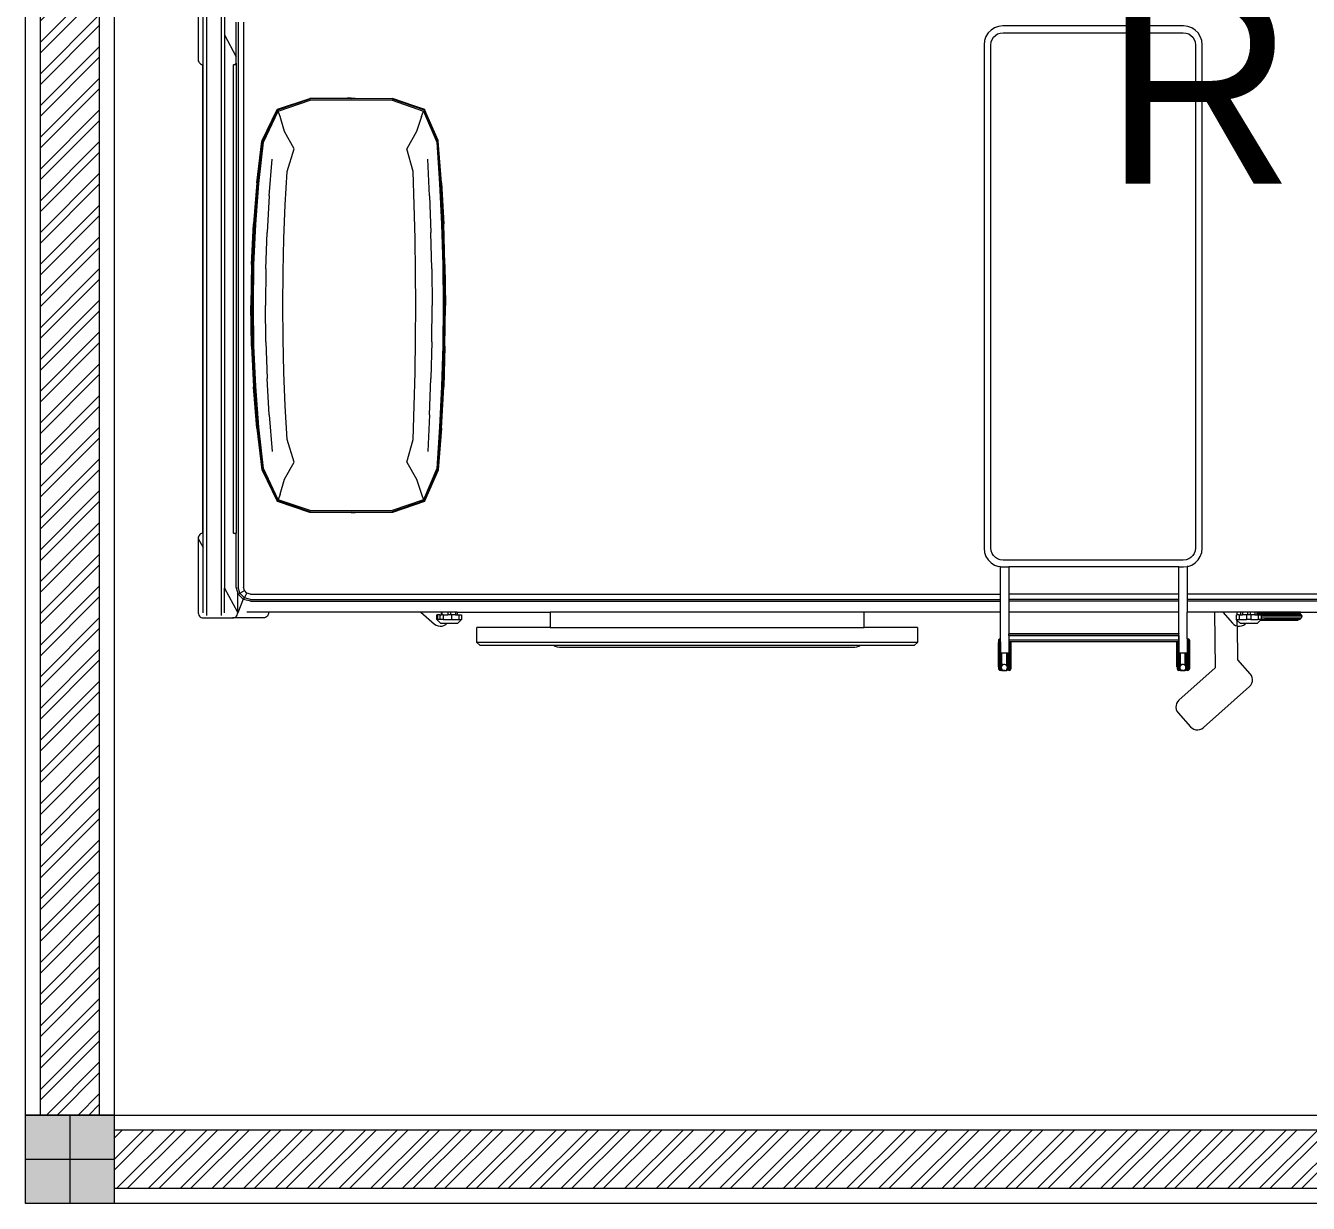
# Model space of a CAD drawing. Header units: millimetres. Extents: x -280308 to 6402717, y -14 to 2073074.
# Drawn here: x 9033 to 11210, y 487348 to 489348 of the extents above; entities that cross this region are included whole.
import ezdxf

# ---------------------------------------------------------------- set-up
doc = ezdxf.new("R2010")
doc.units = ezdxf.units.MM
doc.layers.get('0').update_dxf_attribs({"lineweight": 0})
for name, color, linetype, lineweight in [('A-ALINE-1', 91, 'Continuous', 20), ('A-ALINE-3', 111, 'Continuous', 15), ('A-ALINE-6', 117, 'Continuous', 9), ('A-FURN-EQPM', 177, 'Continuous', 0)]:
    doc.layers.add(name, color=color, linetype=linetype, lineweight=lineweight)
doc.layers.add('A-FILL-1', color=7, linetype='Continuous', lineweight=0, true_color=0x454545)
doc.layers.add('A-TEXT', color=254, linetype='Continuous')
doc.styles.add('Annotative', font='arial.ttf', dxfattribs={"height": 1.25})

# ---------------------------------------------------------------- blocks, each defined once
blk = doc.blocks.new('A$Ccf87384a')
blk.add_wipeout([(-75, 75), (75, 75), (75, -75), (-75, -75)])
blk.add_wipeout([(-75, -75), (-75, 75), (75, 75), (75, -75)])
at = {"layer": 'A-FILL-1', "ltscale": 0.25}
h = blk.add_hatch(color=256, dxfattribs=at)
h.dxf.hatch_style = 1
h.paths.add_polyline_path([(-75, -75), (-75, 75), (75, 75), (75, -75)])
at = {"layer": 'A-ALINE-1'}
blk.add_lwpolyline([(-75, -75), (-75, 75), (75, 75), (75, -75)], close=True, dxfattribs=at)
at = {"layer": 'A-FILL-1', "ltscale": 0.25}
for p, q in [((0, 75), (0, -75)), ((-75, 0), (75, 0))]:
    blk.add_line(p, q, dxfattribs=at)
blk = doc.blocks.new('A$C286adef0')
at = {"layer": 'A-FILL-1', "ltscale": 0.25}
h = blk.add_hatch(dxfattribs=at)
h.set_pattern_fill('ANSI32', color=256, scale=4, angle=180)
h.set_pattern_definition([(225, (159750.98, -38589.12), (26.940768, -26.940768), []), (225, (159733.02, -38589.12), (26.940768, -26.940768), [])])
h.paths.add_polyline_path([(55072.8, -12947), (55072.8, -10097), (55172.8, -10097), (55172.8, -12947)])
h = blk.add_hatch(dxfattribs=at)
h.set_pattern_fill('ANSI32', color=256, scale=4, angle=180)
h.set_pattern_definition([(225, (-254914.15, -229458.79), (26.9407684, -26.9407684), []), (225, (-254932.112, -229458.79), (26.9407684, -26.9407684), [])])
h.paths.add_polyline_path([(55197.8, -12972), (62697.8, -12972), (62697.8, -13072), (55197.8, -13072)])
at = {"layer": 'A-ALINE-3', "linetype": 'Continuous'}
for points in [[(55072.8, -12947), (55072.8, -10097), (55172.8, -10097), (55172.8, -12947)], [(55197.8, -12972), (62697.8, -12972), (62697.8, -13072), (55197.8, -13072)]]:
    blk.add_lwpolyline(points, close=True, dxfattribs=at)
at = {"layer": 'A-ALINE-6'}
for points in [[(55047.8, -12947), (55047.8, -10097), (55197.8, -10097), (55197.8, -12947)], [(55197.8, -12947), (62697.8, -12947), (62697.8, -13097), (55197.8, -13097)]]:
    blk.add_lwpolyline(points, close=True, dxfattribs=at)
at = {"ltscale": 0.25}
blk.add_blockref('A$Ccf87384a', (55122.8, -13022), dxfattribs=at)
blk = doc.blocks.new('A$C872eac23')
at = {"color": 0, "linetype": 'ByBlock', "lineweight": -2}
for p, q in [((-0.534, 0.007), (-0.4063, 0.007)), ((-0.4063, 0.007), (-0.4046, 0.0069)), ((-0.4046, 0.0069), (-0.4029, 0.0063)), ((-0.4029, 0.0063), (-0.4014, 0.0055)), ((-0.4014, 0.0055), (-0.4001, 0.0045)), ((-0.4001, 0.0045), (-0.399, 0.0031)), ((-0.399, 0.0031), (-0.3982, 0.0017)), ((-0.3982, 0.0017), (-0.3977, 0)), ((-0.3977, 0), (0.3977, 0)), ((0.3977, 0), (0.3982, 0.0017)), ((0.3982, 0.0017), (0.399, 0.0032)), ((0.399, 0.0032), (0.4001, 0.0045)), ((0.4001, 0.0045), (0.4014, 0.0055)), ((0.4014, 0.0055), (0.4029, 0.0063)), ((0.4029, 0.0063), (0.4046, 0.0069)), ((0.4046, 0.0069), (0.4064, 0.007)), ((0.4064, 0.007), (0.5327, 0.007)), ((0.4064, 0.007), (0.4222, -0.0014)), ((0.5327, 0.007), (0.5348, 0.0068)), ((0.5348, 0.0068), (0.5366, 0.0061)), ((0.5366, 0.0061), (0.5383, 0.0051)), ((0.5383, 0.0051), (0.5396, 0.0037)), ((0.5396, 0.0037), (0.5407, 0.0021)), ((0.5407, 0.0021), (0.5413, 0.0002)), ((0.5413, 0.0002), (0.5416, -0.0018)), ((-0.5378, -0.0071), (0.5376, -0.0071)), ((0.4222, -0.0014), (-0.518, -0.0014)), ((0.5331, -0.0014), (0.4222, -0.0014)), ((0.5416, -0.0018), (0.5416, -0.0511)), ((-0.5378, -0.0321), (0.5376, -0.0321)), ((-0.5333, -0.0378), (-0.4486, -0.0378)), ((-0.4486, -0.0378), (-0.4109, -0.0575)), ((-0.4486, -0.0378), (0.4909, -0.0378)), ((0.4909, -0.0378), (0.5317, -0.0594)), ((0.5331, -0.0378), (0.4909, -0.0378)), ((-0.4109, -0.0575), (-0.47, -0.0575)), ((-0.47, -0.0608), (0.4892, -0.0608)), ((-0.4003, -0.0575), (-0.4109, -0.0575)), ((-0.4001, -0.0574), (-0.4003, -0.0575)), ((-0.4003, -0.0575), (-0.3977, -0.0575)), ((-0.399, -0.0561), (-0.4001, -0.0574)), ((-0.3982, -0.0546), (-0.399, -0.0561)), ((-0.3977, -0.0529), (-0.3982, -0.0546)), ((-0.3977, -0.0575), (-0.3977, -0.0529)), ((0.3977, -0.0529), (-0.3977, -0.0529)), ((-0.3977, -0.0575), (0.3977, -0.0575)), ((0.3982, -0.0546), (0.3977, -0.0529)), ((0.3977, -0.0529), (0.3977, -0.0575)), ((0.4003, -0.0575), (0.3977, -0.0575)), ((0.399, -0.0561), (0.3982, -0.0546)), ((0.4001, -0.0574), (0.399, -0.0561)), ((0.4003, -0.0575), (0.4001, -0.0574)), ((0.4892, -0.0575), (0.4003, -0.0575)), ((0.4982, -0.06), (0.4892, -0.0575)), ((0.4996, -0.0636), (0.4892, -0.0608)), ((0.4996, -0.0636), (0.4952, -0.0712)), ((0.5327, -0.06), (0.4982, -0.06)), ((0.5013, -0.0608), (0.4982, -0.06)), ((0.5013, -0.0608), (0.4996, -0.0636)), ((0.5073, -0.0712), (0.4996, -0.0636)), ((0.5099, -0.0694), (0.5013, -0.0608)), ((0.5099, -0.0694), (0.5327, -0.06)), ((0.5317, -0.0595), (0.5317, -0.0594)), ((0.5317, -0.0594), (0.5327, -0.06)), ((0.5348, -0.0597), (0.5327, -0.06)), ((0.5366, -0.0591), (0.5348, -0.0597)), ((0.5383, -0.058), (0.5366, -0.0591)), ((0.5396, -0.0566), (0.5383, -0.058)), ((0.5407, -0.055), (0.5396, -0.0566)), ((0.5413, -0.0531), (0.5407, -0.055)), ((0.5416, -0.0511), (0.5413, -0.0531)), ((0.5416, -0.1034), (0.5416, -0.0511)), ((-0.47, -0.0696), (0.4892, -0.0696)), ((-0.1973, -0.0925), (-0.1276, -0.0868)), ((-0.0584, -0.0835), (-0.1276, -0.0868)), ((-0.127, -0.0881), (-0.0581, -0.0849)), ((-0.0584, -0.0835), (0.0109, -0.0824)), ((-0.0581, -0.0849), (0.0109, -0.0838)), ((0.0109, -0.0865), (-0.058, -0.0875)), ((0.0801, -0.0835), (0.0109, -0.0824)), ((0.0109, -0.0838), (0.0798, -0.0849)), ((0.0797, -0.0875), (0.0109, -0.0865)), ((0.0798, -0.0849), (0.1487, -0.0881)), ((0.0801, -0.0835), (0.1493, -0.0868)), ((0.2191, -0.0925), (0.1493, -0.0868)), ((0.4952, -0.0712), (0.4892, -0.0696)), ((0.4996, -0.0757), (0.4952, -0.0712)), ((0.5073, -0.0712), (0.4996, -0.0757)), ((0.5013, -0.0817), (0.4996, -0.0757)), ((0.5013, -0.0817), (0.5013, -1.3546)), ((0.5101, -0.0696), (0.5073, -0.0712)), ((0.5101, -0.0817), (0.5073, -0.0712)), ((0.5101, -0.0696), (0.5099, -0.0694)), ((0.5133, -0.0817), (0.5101, -0.0696)), ((0.5101, -0.0817), (0.5101, -1.3546)), ((0.5133, -0.0817), (0.5133, -1.3546)), ((0.5317, -0.1122), (0.5317, -0.0752)), ((-0.2688, -0.1013), (-0.3218, -0.127)), ((-0.3205, -0.1274), (-0.2669, -0.1017)), ((-0.266, -0.1035), (-0.3191, -0.1286)), ((-0.2688, -0.1013), (-0.2681, -0.1009)), ((-0.1973, -0.0925), (-0.2681, -0.1009)), ((-0.2669, -0.1017), (-0.1965, -0.0936)), ((-0.196, -0.096), (-0.266, -0.1035)), ((-0.1965, -0.0936), (-0.127, -0.0881)), ((-0.1268, -0.0907), (-0.196, -0.096)), ((-0.058, -0.0875), (-0.1268, -0.0907)), ((-0.0511, -0.1078), (-0.1131, -0.1099)), ((-0.0511, -0.1078), (0.0109, -0.1071)), ((0.0729, -0.1078), (0.0109, -0.1071)), ((0.0729, -0.1078), (0.1348, -0.1099)), ((0.1485, -0.0907), (0.0797, -0.0875)), ((0.2178, -0.096), (0.1485, -0.0907)), ((0.1487, -0.0881), (0.2182, -0.0936)), ((0.2878, -0.1035), (0.2178, -0.096)), ((0.2182, -0.0936), (0.2887, -0.1017)), ((0.2191, -0.0925), (0.2898, -0.1009)), ((0.3408, -0.1286), (0.2878, -0.1035)), ((0.2887, -0.1017), (0.3422, -0.1274)), ((0.2906, -0.1013), (0.2898, -0.1009)), ((0.2906, -0.1013), (0.3435, -0.127)), ((0.5396, -0.1089), (0.5407, -0.1072)), ((0.5407, -0.1072), (0.5413, -0.1054)), ((0.5413, -0.1054), (0.5416, -0.1034)), ((-0.3223, -0.1273), (-0.3405, -0.1824)), ((-0.3218, -0.127), (-0.3404, -0.1823)), ((-0.3392, -0.1825), (-0.3205, -0.1274)), ((-0.3191, -0.1286), (-0.3374, -0.1831)), ((-0.3218, -0.127), (-0.3223, -0.1273)), ((-0.3205, -0.1274), (-0.3218, -0.127)), ((-0.3096, -0.1319), (-0.3191, -0.1286)), ((-0.1752, -0.1134), (-0.2375, -0.1183)), ((-0.1752, -0.1134), (-0.1131, -0.1099)), ((0.1969, -0.1134), (0.1348, -0.1099)), ((0.1969, -0.1134), (0.2592, -0.1183)), ((0.3314, -0.1319), (0.3408, -0.1286)), ((0.3591, -0.1831), (0.3408, -0.1286)), ((0.3435, -0.127), (0.3422, -0.1274)), ((0.3422, -0.1274), (0.3609, -0.1825)), ((0.344, -0.1273), (0.3435, -0.127)), ((0.3435, -0.127), (0.3621, -0.1823)), ((0.3623, -0.1824), (0.344, -0.1273)), ((0.5317, -0.1122), (0.5327, -0.1122)), ((0.5317, -0.371), (0.5317, -0.1122)), ((0.5327, -0.1122), (0.5348, -0.112)), ((0.5348, -0.112), (0.5366, -0.1113)), ((0.5366, -0.1113), (0.5383, -0.1103)), ((0.5383, -0.1103), (0.5396, -0.1089)), ((-0.2843, -0.1394), (-0.3096, -0.1319)), ((-0.2551, -0.1558), (-0.2843, -0.1394)), ((-0.2166, -0.1437), (-0.2551, -0.1558)), ((-0.1597, -0.1406), (-0.2166, -0.1437)), ((-0.1028, -0.1384), (-0.1597, -0.1406)), ((-0.046, -0.137), (-0.1028, -0.1384)), ((0.0109, -0.1366), (-0.046, -0.137)), ((0.0677, -0.137), (0.0109, -0.1366)), ((0.1246, -0.1384), (0.0677, -0.137)), ((0.1814, -0.1406), (0.1246, -0.1384)), ((0.2384, -0.1437), (0.1814, -0.1406)), ((0.2768, -0.1558), (0.2384, -0.1437)), ((0.306, -0.1394), (0.2768, -0.1558)), ((0.3314, -0.1319), (0.306, -0.1394)), ((-0.3408, -0.246), (-0.3404, -0.1823)), ((-0.3405, -0.1824), (-0.3408, -0.246)), ((-0.3398, -0.2526), (-0.3392, -0.1825)), ((-0.3374, -0.1831), (-0.3379, -0.2526)), ((0.3596, -0.2526), (0.3591, -0.1831)), ((0.3609, -0.1825), (0.3615, -0.2526)), ((0.3626, -0.246), (0.3621, -0.1823)), ((0.3626, -0.246), (0.3623, -0.1824)), ((-0.3409, -0.2526), (-0.3408, -0.246)), ((-0.3409, -0.2526), (-0.3408, -0.2592)), ((-0.3408, -0.2592), (-0.3405, -0.3228)), ((-0.3408, -0.2592), (-0.3404, -0.3229)), ((-0.3392, -0.3227), (-0.3398, -0.2526)), ((-0.3379, -0.2526), (-0.3374, -0.3221)), ((0.3591, -0.3221), (0.3596, -0.2526)), ((0.3615, -0.2526), (0.3609, -0.3227)), ((0.3626, -0.2592), (0.3621, -0.3229)), ((0.3623, -0.3228), (0.3626, -0.2592)), ((0.3626, -0.2526), (0.3626, -0.246)), ((0.3626, -0.2526), (0.3626, -0.2592)), ((-0.3405, -0.3228), (-0.3223, -0.377)), ((-0.3218, -0.3773), (-0.3404, -0.3229)), ((-0.3205, -0.3769), (-0.3392, -0.3227)), ((-0.3374, -0.3221), (-0.3191, -0.3756)), ((0.3408, -0.3756), (0.3591, -0.3221)), ((0.3609, -0.3227), (0.3422, -0.3769)), ((0.3435, -0.3773), (0.3621, -0.3229)), ((0.344, -0.377), (0.3623, -0.3228)), ((-0.2843, -0.3637), (-0.2551, -0.3469)), ((-0.2166, -0.3578), (-0.2551, -0.3469)), ((0.2768, -0.3469), (0.2384, -0.3578)), ((0.2768, -0.3469), (0.306, -0.3637)), ((-0.3096, -0.3719), (-0.2843, -0.3637)), ((-0.1597, -0.3597), (-0.2166, -0.3578)), ((-0.1028, -0.3612), (-0.1597, -0.3597)), ((-0.046, -0.362), (-0.1028, -0.3612)), ((0.0109, -0.3623), (-0.046, -0.362)), ((0.0677, -0.362), (0.0109, -0.3623)), ((0.1246, -0.3612), (0.0677, -0.362)), ((0.1814, -0.3597), (0.1246, -0.3612)), ((0.2384, -0.3578), (0.1814, -0.3597)), ((0.306, -0.3637), (0.3314, -0.3719)), ((-0.3223, -0.377), (-0.3218, -0.3773)), ((-0.3218, -0.3773), (-0.3205, -0.3769)), ((-0.2688, -0.4001), (-0.3218, -0.3773)), ((-0.2669, -0.3997), (-0.3205, -0.3769)), ((-0.3096, -0.3719), (-0.3191, -0.3756)), ((-0.3191, -0.3756), (-0.266, -0.3979)), ((-0.1752, -0.3857), (-0.2375, -0.3827)), ((-0.1752, -0.3857), (-0.1131, -0.388)), ((-0.0511, -0.3893), (-0.1131, -0.388)), ((-0.0511, -0.3893), (0.0109, -0.3898)), ((0.0729, -0.3893), (0.0109, -0.3898)), ((0.0729, -0.3893), (0.1348, -0.388)), ((0.1969, -0.3857), (0.1348, -0.388)), ((0.1969, -0.3857), (0.2592, -0.3827)), ((0.2878, -0.3979), (0.3408, -0.3756)), ((0.3422, -0.3769), (0.2887, -0.3997)), ((0.2906, -0.4001), (0.3435, -0.3773)), ((0.3314, -0.3719), (0.3408, -0.3756)), ((0.3422, -0.3769), (0.3435, -0.3773)), ((0.3435, -0.3773), (0.344, -0.377)), ((0.5317, -0.371), (0.5519, -0.3941)), ((0.5317, -0.4056), (0.5317, -0.371)), ((-0.2681, -0.4005), (-0.2688, -0.4001)), ((-0.1973, -0.406), (-0.2681, -0.4005)), ((-0.1965, -0.4049), (-0.2669, -0.3997)), ((-0.266, -0.3979), (-0.196, -0.4027)), ((-0.1973, -0.406), (-0.1276, -0.4096)), ((-0.127, -0.4085), (-0.1965, -0.4049)), ((-0.196, -0.4027), (-0.1268, -0.4061)), ((-0.0584, -0.4117), (-0.1276, -0.4096)), ((-0.0581, -0.4105), (-0.127, -0.4085)), ((-0.1268, -0.4061), (-0.058, -0.4081)), ((-0.0584, -0.4117), (0.0109, -0.4124)), ((0.0109, -0.4112), (-0.0581, -0.4105)), ((-0.058, -0.4081), (0.0109, -0.4088)), ((0.0109, -0.4088), (0.0797, -0.4081)), ((0.0798, -0.4105), (0.0109, -0.4112)), ((0.0801, -0.4117), (0.0109, -0.4124)), ((0.0797, -0.4081), (0.1485, -0.4061)), ((0.1487, -0.4085), (0.0798, -0.4105)), ((0.0801, -0.4117), (0.1493, -0.4096)), ((0.1485, -0.4061), (0.2178, -0.4027)), ((0.2182, -0.4049), (0.1487, -0.4085)), ((0.2191, -0.406), (0.1493, -0.4096)), ((0.2178, -0.4027), (0.2878, -0.3979)), ((0.2887, -0.3997), (0.2182, -0.4049)), ((0.2191, -0.406), (0.2898, -0.4005)), ((0.2898, -0.4005), (0.2906, -0.4001)), ((0.5363, -0.4056), (0.5317, -0.4056)), ((0.5317, -0.4064), (0.5317, -0.4056)), ((0.5317, -0.4064), (0.5363, -0.4064)), ((0.5317, -0.4167), (0.5317, -0.4064)), ((0.5363, -0.3993), (0.5363, -0.3981)), ((0.5444, -0.3981), (0.5363, -0.3981)), ((0.5363, -0.403), (0.5363, -0.3993)), ((0.5363, -0.3993), (0.5444, -0.3993)), ((0.5363, -0.403), (0.5363, -0.4056)), ((0.5363, -0.403), (0.5444, -0.403)), ((0.5363, -0.4064), (0.5363, -0.4056)), ((0.5363, -0.4086), (0.5363, -0.4064)), ((0.5363, -0.4086), (0.5444, -0.4086)), ((0.5363, -0.4086), (0.5363, -0.4167)), ((0.5444, -0.3993), (0.5444, -0.3981)), ((0.5511, -0.405), (0.5444, -0.3981)), ((0.5444, -0.403), (0.5444, -0.3993)), ((0.5444, -0.4086), (0.5444, -0.403)), ((0.5444, -0.4086), (0.5444, -0.4227)), ((0.5511, -0.4149), (0.5511, -0.405)), ((0.5528, -0.4131), (0.5511, -0.4149)), ((0.5519, -0.3941), (0.5539, -0.397)), ((0.5545, -0.4101), (0.5528, -0.4131)), ((0.5539, -0.397), (0.5551, -0.4002)), ((0.5554, -0.4069), (0.5545, -0.4101)), ((0.5551, -0.4002), (0.5556, -0.4035)), ((0.5556, -0.4035), (0.5554, -0.4069)), ((0.5317, -0.4167), (0.5363, -0.4167)), ((0.5317, -0.4214), (0.5317, -0.4167)), ((0.5317, -0.4214), (0.5363, -0.4214)), ((0.5317, -0.4294), (0.5317, -0.4214)), ((0.5317, -0.4294), (0.5363, -0.4294)), ((0.5317, -0.4326), (0.5317, -0.4294)), ((0.5317, -0.4326), (0.5363, -0.4326)), ((0.5317, -0.4326), (0.5317, -0.5902)), ((0.5363, -0.4214), (0.5363, -0.4167)), ((0.5363, -0.4227), (0.5363, -0.4214)), ((0.5363, -0.4227), (0.5444, -0.4227)), ((0.5363, -0.4294), (0.5363, -0.4227)), ((0.5363, -0.4294), (0.5363, -0.4326)), ((0.5363, -0.4326), (0.5363, -0.4352)), ((0.5363, -0.4352), (0.5444, -0.4352)), ((0.5363, -0.4352), (0.5363, -0.4401)), ((0.5444, -0.4227), (0.5444, -0.4352)), ((0.5444, -0.4401), (0.5511, -0.4332)), ((0.5444, -0.4352), (0.5444, -0.4401)), ((0.5511, -0.4332), (0.5511, -0.4149)), ((0.5363, -0.4401), (0.5444, -0.4401)), ((0.5834, -0.4657), (0.5579, -0.4657)), ((0.5579, -0.5902), (0.5579, -0.4657)), ((0.5875, -0.471), (0.5834, -0.4657)), ((0.5834, -1.2141), (0.5834, -0.4657)), ((0.5875, -0.471), (0.5875, -0.5962)), ((0.5317, -0.5902), (0.5579, -0.5902)), ((0.5317, -1.1233), (0.5317, -0.5902)), ((0.5579, -0.5902), (0.5579, -1.1233)), ((0.5875, -0.5962), (0.5893, -0.5991)), ((0.5875, -0.5962), (0.5875, -1.1173)), ((0.5893, -0.5991), (0.5905, -0.6024)), ((0.5905, -0.6024), (0.5909, -0.6061)), ((0.5909, -0.6061), (0.5909, -1.1074)), ((0.5909, -1.1074), (0.5905, -1.1111)), ((0.5579, -1.1233), (0.5317, -1.1233)), ((0.5317, -1.3546), (0.5317, -1.1233)), ((0.5579, -1.2141), (0.5579, -1.1233)), ((0.5893, -1.1144), (0.5875, -1.1173)), ((0.5875, -1.1173), (0.5875, -1.2088)), ((0.5905, -1.1111), (0.5893, -1.1144)), ((0.5579, -1.2141), (0.5834, -1.2141)), ((0.5875, -1.2088), (0.5834, -1.2141)), ((-0.4457, -1.3301), (-0.439, -1.3277)), ((-0.439, -1.3277), (-0.4317, -1.3268)), ((-0.4317, -1.3268), (0.4231, -1.3268)), ((0.4231, -1.3268), (0.4304, -1.3277)), ((0.4304, -1.3277), (0.4371, -1.3301)), ((-0.4627, -1.3514), (-0.4603, -1.3447)), ((-0.4603, -1.3447), (-0.4566, -1.3388)), ((-0.4566, -1.3388), (-0.4516, -1.3338)), ((-0.4516, -1.3338), (-0.4457, -1.3301)), ((-0.4499, -1.3498), (-0.4514, -1.354)), ((-0.4475, -1.346), (-0.4499, -1.3498)), ((-0.4444, -1.3429), (-0.4475, -1.346)), ((-0.4406, -1.3405), (-0.4444, -1.3429)), ((-0.4364, -1.3389), (-0.4406, -1.3405)), ((-0.431, -1.3383), (-0.4364, -1.3389)), ((0.4225, -1.3383), (-0.431, -1.3383)), ((0.4278, -1.3389), (0.4225, -1.3383)), ((0.432, -1.3405), (0.4278, -1.3389)), ((0.4358, -1.3429), (0.432, -1.3405)), ((0.4389, -1.346), (0.4358, -1.3429)), ((0.4371, -1.3301), (0.443, -1.3338)), ((0.4413, -1.3498), (0.4389, -1.346)), ((0.4429, -1.354), (0.4413, -1.3498)), ((0.443, -1.3338), (0.448, -1.3388)), ((0.448, -1.3388), (0.4517, -1.3447)), ((0.4517, -1.3447), (0.4541, -1.3514)), ((-0.4636, -1.3587), (-0.4627, -1.3514)), ((-0.4636, -1.6652), (-0.4636, -1.3587)), ((-0.4514, -1.354), (-0.4521, -1.3593)), ((-0.4521, -1.3593), (-0.4521, -1.6646)), ((0.4435, -1.3593), (0.4429, -1.354)), ((0.4435, -1.6646), (0.4435, -1.3593)), ((0.4545, -1.3546), (0.4541, -1.3514)), ((0.4545, -1.3546), (0.455, -1.3587)), ((0.5013, -1.3546), (0.4545, -1.3546)), ((0.455, -1.3587), (0.455, -1.3687)), ((0.455, -1.6575), (0.455, -1.3687)), ((0.455, -1.3687), (0.5013, -1.3687)), ((0.5101, -1.3546), (0.5013, -1.3546)), ((0.5013, -1.6575), (0.5013, -1.3687)), ((0.5013, -1.3687), (0.5101, -1.3687)), ((0.5133, -1.3546), (0.5101, -1.3546)), ((0.5101, -1.6575), (0.5101, -1.3687)), ((0.5101, -1.3687), (0.5133, -1.3687)), ((0.5317, -1.3546), (0.5133, -1.3546)), ((0.5133, -1.6575), (0.5133, -1.3687)), ((0.5133, -1.3687), (0.5317, -1.3687)), ((0.5767, -1.3546), (0.5317, -1.3546)), ((0.5317, -1.6575), (0.5317, -1.3687)), ((0.5317, -1.3687), (0.5679, -1.3687)), ((0.5679, -1.3687), (0.5679, -1.6573)), ((0.5679, -1.3687), (0.5683, -1.3687)), ((0.5683, -1.3687), (0.5683, -1.6573)), ((0.5714, -1.3687), (0.5683, -1.3687)), ((0.5714, -1.3687), (0.5714, -1.6573)), ((0.5714, -1.3687), (0.5786, -1.3687)), ((0.577, -1.353), (0.5766, -1.3544)), ((0.5766, -1.3544), (0.5767, -1.3546)), ((0.5821, -1.3544), (0.5766, -1.3544)), ((0.582, -1.3546), (0.5767, -1.3546)), ((0.578, -1.352), (0.577, -1.353)), ((0.577, -1.353), (0.6302, -1.353)), ((0.5781, -1.352), (0.578, -1.352)), ((0.5793, -1.3517), (0.5781, -1.352)), ((0.5781, -1.352), (0.629, -1.352)), ((0.5786, -1.3687), (0.5786, -1.6573)), ((0.5786, -1.3687), (0.5818, -1.3687)), ((0.5828, -1.3517), (0.5793, -1.3517)), ((0.5818, -1.3687), (0.5818, -1.6573)), ((0.5818, -1.3687), (0.5822, -1.3687)), ((0.582, -1.3546), (0.5821, -1.3544)), ((0.5822, -1.3546), (0.582, -1.3546)), ((0.5821, -1.3544), (0.5822, -1.3544)), ((0.5822, -1.3544), (0.6306, -1.3543)), ((0.5822, -1.3544), (0.5822, -1.3546)), ((0.5822, -1.3546), (0.6005, -1.3546)), ((0.5822, -1.3697), (0.5822, -1.3687)), ((0.5822, -1.3687), (0.6005, -1.3687)), ((0.5822, -1.3697), (0.6306, -1.3696)), ((0.5822, -1.3711), (0.5822, -1.3697)), ((0.5822, -1.3711), (0.6302, -1.371)), ((0.5822, -1.3721), (0.5822, -1.3711)), ((0.583, -1.3513), (0.5828, -1.3517)), ((0.5828, -1.3517), (0.6247, -1.3516)), ((0.6245, -1.3512), (0.583, -1.3513)), ((0.6005, -1.3546), (0.6005, -1.3557)), ((0.6005, -1.3557), (0.6005, -1.356)), ((0.6005, -1.3557), (0.6302, -1.3557)), ((0.6005, -1.356), (0.6005, -1.3572)), ((0.6005, -1.3572), (0.6005, -1.3654)), ((0.6189, -1.3572), (0.6005, -1.3572)), ((0.6005, -1.3654), (0.6005, -1.3667)), ((0.6189, -1.3654), (0.6005, -1.3654)), ((0.6005, -1.3667), (0.6005, -1.3669)), ((0.6005, -1.3667), (0.6253, -1.3667)), ((0.6005, -1.3669), (0.6005, -1.3673)), ((0.6005, -1.3669), (0.6253, -1.3669)), ((0.6005, -1.3673), (0.629, -1.3672)), ((0.6005, -1.3673), (0.6005, -1.3683)), ((0.6005, -1.3683), (0.6302, -1.3682)), ((0.6005, -1.3683), (0.6005, -1.3687)), ((0.6085, -1.3559), (0.6099, -1.3559)), ((0.6129, -1.3559), (0.6149, -1.3559)), ((0.617, -1.3559), (0.6191, -1.3559)), ((0.6189, -1.3572), (0.6227, -1.3571)), ((0.6228, -1.3655), (0.6189, -1.3654)), ((0.6271, -1.3559), (0.6205, -1.3559)), ((0.6205, -1.3613), (0.6206, -1.3603)), ((0.6206, -1.3623), (0.6205, -1.3613)), ((0.6206, -1.3603), (0.6209, -1.3593)), ((0.6209, -1.3633), (0.6206, -1.3623)), ((0.6209, -1.3593), (0.6214, -1.3584)), ((0.6214, -1.3642), (0.6209, -1.3633)), ((0.6214, -1.3584), (0.622, -1.3576)), ((0.6221, -1.3649), (0.6214, -1.3642)), ((0.622, -1.3576), (0.6227, -1.3571)), ((0.6228, -1.3655), (0.6221, -1.3649)), ((0.6227, -1.3571), (0.6228, -1.357)), ((0.6228, -1.357), (0.6237, -1.3565)), ((0.6228, -1.3656), (0.6228, -1.3655)), ((0.6237, -1.3661), (0.6228, -1.3656)), ((0.6237, -1.3565), (0.6247, -1.3562)), ((0.6247, -1.3663), (0.6237, -1.3661)), ((0.6247, -1.3516), (0.6245, -1.3512)), ((0.6247, -1.3516), (0.6277, -1.3516)), ((0.6247, -1.3562), (0.6257, -1.3561)), ((0.6257, -1.3664), (0.6247, -1.3663)), ((0.6253, -1.3667), (0.6253, -1.3669)), ((0.6253, -1.3667), (0.6301, -1.3667)), ((0.6253, -1.3669), (0.6278, -1.3669)), ((0.6257, -1.3561), (0.6267, -1.3562)), ((0.6257, -1.3561), (0.6257, -1.3561)), ((0.6257, -1.3664), (0.6267, -1.3663)), ((0.6267, -1.3562), (0.6277, -1.3565)), ((0.6277, -1.3661), (0.6267, -1.3663)), ((0.6287, -1.3559), (0.6275, -1.3559)), ((0.6277, -1.3516), (0.6278, -1.3516)), ((0.6277, -1.3516), (0.6277, -1.3516)), ((0.6277, -1.3565), (0.6286, -1.357)), ((0.6286, -1.3656), (0.6277, -1.3661)), ((0.6278, -1.3516), (0.629, -1.352)), ((0.6278, -1.3669), (0.629, -1.3672)), ((0.6288, -1.3572), (0.6286, -1.357)), ((0.6286, -1.3656), (0.6289, -1.3654)), ((0.6288, -1.3654), (0.6286, -1.3656)), ((0.6288, -1.3572), (0.6289, -1.3572)), ((0.6288, -1.3572), (0.6293, -1.3576)), ((0.6294, -1.3649), (0.6288, -1.3654)), ((0.6288, -1.3654), (0.6289, -1.3654)), ((0.6289, -1.3572), (0.6293, -1.3576)), ((0.6289, -1.3572), (0.631, -1.3572)), ((0.6289, -1.3654), (0.6304, -1.3654)), ((0.629, -1.352), (0.6292, -1.352)), ((0.629, -1.3672), (0.6292, -1.3672)), ((0.6291, -1.3559), (0.6297, -1.3559)), ((0.6292, -1.352), (0.6302, -1.353)), ((0.6292, -1.3672), (0.6302, -1.3682)), ((0.6302, -1.371), (0.6292, -1.372)), ((0.6293, -1.3576), (0.63, -1.3584)), ((0.63, -1.3641), (0.6294, -1.3649)), ((0.63, -1.3559), (0.6298, -1.3559)), ((0.6302, -1.3557), (0.63, -1.3559)), ((0.6301, -1.3559), (0.63, -1.3559)), ((0.6305, -1.3593), (0.63, -1.3584)), ((0.6305, -1.3633), (0.63, -1.3641)), ((0.631, -1.3572), (0.6301, -1.3559)), ((0.631, -1.3654), (0.6301, -1.3667)), ((0.6302, -1.353), (0.6306, -1.3543)), ((0.6306, -1.3543), (0.6302, -1.3557)), ((0.6302, -1.3682), (0.6306, -1.3696)), ((0.6306, -1.3696), (0.6302, -1.371)), ((0.631, -1.3654), (0.6304, -1.3654)), ((0.6308, -1.3603), (0.6305, -1.3593)), ((0.6308, -1.3623), (0.6305, -1.3633)), ((0.6309, -1.3613), (0.6308, -1.3603)), ((0.6308, -1.3623), (0.6309, -1.3613)), ((0.631, -1.3572), (0.631, -1.3654)), ((0.5822, -1.3721), (0.6291, -1.372)), ((0.5822, -1.3724), (0.5822, -1.3721)), ((0.5822, -1.6547), (0.5822, -1.3724)), ((0.5822, -1.3724), (0.583, -1.3724)), ((0.583, -1.3724), (0.583, -1.3725)), ((0.6246, -1.3724), (0.583, -1.3724)), ((0.583, -1.3725), (0.6245, -1.3725)), ((0.6246, -1.3724), (0.6245, -1.3725)), ((0.6246, -1.3724), (0.6277, -1.3724)), ((0.6278, -1.3723), (0.6277, -1.3724)), ((0.6279, -1.3724), (0.6278, -1.3723)), ((0.6291, -1.372), (0.6279, -1.3724)), ((0.6291, -1.372), (0.6292, -1.372)), ((0.5822, -1.655), (0.5822, -1.6547)), ((0.5822, -1.6547), (0.5828, -1.6547)), ((0.583, -1.6543), (0.5828, -1.6547)), ((0.5828, -1.6547), (0.6247, -1.6546)), ((0.6245, -1.6542), (0.583, -1.6543)), ((0.6247, -1.6546), (0.6245, -1.6542)), ((0.6247, -1.6546), (0.6277, -1.6546)), ((0.6277, -1.6546), (0.6278, -1.6546)), ((0.6277, -1.6546), (0.6277, -1.6546)), ((0.6278, -1.6546), (0.629, -1.655)), ((0.6837, -1.6552), (0.6867, -1.6536)), ((0.6867, -1.6536), (0.69, -1.6527)), ((0.69, -1.6527), (0.6933, -1.6525)), ((0.6933, -1.6525), (0.6967, -1.653)), ((0.6967, -1.653), (0.6999, -1.6543)), ((0.6999, -1.6543), (0.7028, -1.6563)), ((-0.4627, -1.6725), (-0.4636, -1.6652)), ((-0.4603, -1.6793), (-0.4627, -1.6725)), ((-0.4521, -1.6646), (-0.4514, -1.6699)), ((-0.4514, -1.6699), (-0.4499, -1.6742)), ((-0.4499, -1.6742), (-0.4475, -1.6779)), ((0.4389, -1.6779), (0.4413, -1.6742)), ((0.4413, -1.6742), (0.4429, -1.6699)), ((0.4429, -1.6699), (0.4435, -1.6646)), ((0.4541, -1.6725), (0.4517, -1.6793)), ((0.4541, -1.6725), (0.4542, -1.6716)), ((0.455, -1.6652), (0.4542, -1.6716)), ((0.4542, -1.6716), (0.5013, -1.6716)), ((0.455, -1.6575), (0.455, -1.6652)), ((0.5013, -1.6575), (0.455, -1.6575)), ((0.5101, -1.6575), (0.5013, -1.6575)), ((0.5013, -2.1111), (0.5013, -1.6716)), ((0.5013, -1.6716), (0.5101, -1.6716)), ((0.5133, -1.6575), (0.5101, -1.6575)), ((0.5101, -2.1111), (0.5101, -1.6716)), ((0.5101, -1.6716), (0.5133, -1.6716)), ((0.5317, -1.6575), (0.5133, -1.6575)), ((0.5133, -2.1111), (0.5133, -1.6716)), ((0.5133, -1.6716), (0.5317, -1.6716)), ((0.5766, -1.6575), (0.5317, -1.6575)), ((0.5317, -1.7181), (0.5317, -1.6716)), ((0.5769, -1.6716), (0.5317, -1.6716)), ((0.5679, -1.6573), (0.5683, -1.6573)), ((0.5714, -1.6573), (0.5683, -1.6573)), ((0.5714, -1.6573), (0.5766, -1.6573)), ((0.5766, -1.6573), (0.5766, -1.6574)), ((0.5766, -1.6573), (0.5786, -1.6573)), ((0.5766, -1.6574), (0.5766, -1.6575)), ((0.5766, -1.6574), (0.5821, -1.6574)), ((0.5821, -1.6575), (0.5766, -1.6575)), ((0.5769, -1.6716), (0.5766, -1.6727)), ((0.5766, -1.6727), (0.6306, -1.6726)), ((0.5766, -1.6727), (0.577, -1.6741)), ((0.5769, -1.6716), (0.6005, -1.6716)), ((0.577, -1.6741), (0.6302, -1.674)), ((0.577, -1.6741), (0.578, -1.6751)), ((0.5782, -1.6751), (0.578, -1.6751)), ((0.5782, -1.6751), (0.6291, -1.675)), ((0.5782, -1.6751), (0.5794, -1.6754)), ((0.5818, -1.6573), (0.5786, -1.6573)), ((0.5794, -1.6754), (0.583, -1.6754)), ((0.5818, -1.6573), (0.5822, -1.6573)), ((0.5821, -1.6575), (0.5821, -1.6574)), ((0.5821, -1.6574), (0.5822, -1.6574)), ((0.5822, -1.6575), (0.5821, -1.6575)), ((0.5822, -1.656), (0.5822, -1.655)), ((0.5822, -1.655), (0.629, -1.655)), ((0.5822, -1.6573), (0.5822, -1.656)), ((0.5822, -1.656), (0.6302, -1.656)), ((0.5822, -1.6574), (0.6306, -1.6573)), ((0.5822, -1.6574), (0.5822, -1.6575)), ((0.5822, -1.6575), (0.6005, -1.6575)), ((0.583, -1.6754), (0.583, -1.6756)), ((0.583, -1.6754), (0.6246, -1.6754)), ((0.583, -1.6756), (0.6245, -1.6755)), ((0.6005, -1.6575), (0.6005, -1.6587)), ((0.6005, -1.6587), (0.6005, -1.659)), ((0.6005, -1.6587), (0.6302, -1.6587)), ((0.6005, -1.659), (0.6005, -1.6602)), ((0.6005, -1.6602), (0.6005, -1.6685)), ((0.6189, -1.6602), (0.6005, -1.6602)), ((0.6189, -1.6684), (0.6005, -1.6685)), ((0.6005, -1.6685), (0.6005, -1.6697)), ((0.6005, -1.6697), (0.6005, -1.6699)), ((0.6005, -1.6697), (0.6253, -1.6697)), ((0.6005, -1.6699), (0.6005, -1.6703)), ((0.6005, -1.6699), (0.6253, -1.6699)), ((0.6005, -1.6703), (0.6005, -1.6713)), ((0.6005, -1.6703), (0.629, -1.6703)), ((0.6005, -1.6713), (0.6005, -1.6716)), ((0.6005, -1.6713), (0.6302, -1.6713)), ((0.6085, -1.659), (0.6099, -1.659)), ((0.6129, -1.659), (0.6149, -1.659)), ((0.617, -1.6589), (0.6191, -1.6589)), ((0.6189, -1.6602), (0.6227, -1.6601)), ((0.6228, -1.6685), (0.6189, -1.6684)), ((0.6271, -1.6589), (0.6205, -1.6589)), ((0.6205, -1.6643), (0.6206, -1.6633)), ((0.6206, -1.6653), (0.6205, -1.6643)), ((0.6206, -1.6633), (0.6209, -1.6623)), ((0.6209, -1.6663), (0.6206, -1.6653)), ((0.6209, -1.6623), (0.6214, -1.6614)), ((0.6214, -1.6672), (0.6209, -1.6663)), ((0.6214, -1.6614), (0.622, -1.6606)), ((0.6221, -1.668), (0.6214, -1.6672)), ((0.622, -1.6606), (0.6227, -1.6601)), ((0.6228, -1.6685), (0.6221, -1.668)), ((0.6227, -1.6601), (0.6228, -1.66)), ((0.6228, -1.66), (0.6237, -1.6595)), ((0.6228, -1.6686), (0.6228, -1.6685)), ((0.6237, -1.6691), (0.6228, -1.6686)), ((0.6237, -1.6595), (0.6247, -1.6592)), ((0.6247, -1.6694), (0.6237, -1.6691)), ((0.6246, -1.6754), (0.6245, -1.6755)), ((0.6246, -1.6754), (0.6279, -1.6754)), ((0.6247, -1.6592), (0.6257, -1.6591)), ((0.6257, -1.6695), (0.6247, -1.6694)), ((0.6253, -1.6697), (0.6253, -1.6699)), ((0.6253, -1.6697), (0.6301, -1.6697)), ((0.6253, -1.6699), (0.6277, -1.6699)), ((0.6257, -1.6591), (0.6267, -1.6592)), ((0.6257, -1.6591), (0.6257, -1.6591)), ((0.6257, -1.6695), (0.6267, -1.6694)), ((0.6263, -1.719), (0.6811, -1.6576)), ((0.6267, -1.6592), (0.6277, -1.6595)), ((0.6277, -1.6691), (0.6267, -1.6694)), ((0.6287, -1.6589), (0.6275, -1.6589)), ((0.6277, -1.6595), (0.6286, -1.66)), ((0.6286, -1.6686), (0.6277, -1.6691)), ((0.6278, -1.6699), (0.6277, -1.6699)), ((0.6278, -1.6699), (0.6278, -1.6699)), ((0.6278, -1.6699), (0.629, -1.6703)), ((0.6291, -1.675), (0.6279, -1.6754)), ((0.6288, -1.6602), (0.6286, -1.66)), ((0.6286, -1.6686), (0.6289, -1.6684)), ((0.6288, -1.6684), (0.6286, -1.6686)), ((0.6288, -1.6602), (0.6289, -1.6602)), ((0.6288, -1.6602), (0.6293, -1.6606)), ((0.6294, -1.6679), (0.6288, -1.6684)), ((0.6288, -1.6684), (0.6289, -1.6684)), ((0.6289, -1.6602), (0.6293, -1.6606)), ((0.6289, -1.6602), (0.631, -1.6602)), ((0.6289, -1.6684), (0.6304, -1.6684)), ((0.6292, -1.655), (0.629, -1.655)), ((0.629, -1.6703), (0.6292, -1.6703)), ((0.6291, -1.6589), (0.6297, -1.6589)), ((0.6292, -1.675), (0.6291, -1.675)), ((0.6292, -1.655), (0.6302, -1.656)), ((0.6292, -1.6703), (0.6302, -1.6713)), ((0.6302, -1.674), (0.6292, -1.675)), ((0.6293, -1.6606), (0.63, -1.6614)), ((0.63, -1.6672), (0.6294, -1.6679)), ((0.63, -1.6589), (0.6298, -1.6589)), ((0.6302, -1.6587), (0.63, -1.6589)), ((0.6301, -1.6589), (0.63, -1.6589)), ((0.6305, -1.6623), (0.63, -1.6614)), ((0.6305, -1.6663), (0.63, -1.6672)), ((0.631, -1.6602), (0.6301, -1.6589)), ((0.631, -1.6684), (0.6301, -1.6697)), ((0.6302, -1.656), (0.6306, -1.6573)), ((0.6306, -1.6573), (0.6302, -1.6587)), ((0.6302, -1.6713), (0.6306, -1.6726)), ((0.6306, -1.6726), (0.6302, -1.674)), ((0.631, -1.6684), (0.6304, -1.6684)), ((0.6308, -1.6633), (0.6305, -1.6623)), ((0.6308, -1.6653), (0.6305, -1.6663)), ((0.6309, -1.6643), (0.6308, -1.6633)), ((0.6308, -1.6653), (0.6309, -1.6643)), ((0.631, -1.6602), (0.631, -1.6684)), ((0.6811, -1.6576), (0.6837, -1.6552)), ((0.7028, -1.6563), (0.7265, -1.6775)), ((-0.4566, -1.6852), (-0.4603, -1.6793)), ((-0.4516, -1.6901), (-0.4566, -1.6852)), ((-0.4457, -1.6939), (-0.4516, -1.6901)), ((-0.4475, -1.6779), (-0.4444, -1.6811)), ((-0.439, -1.6963), (-0.4457, -1.6939)), ((-0.4444, -1.6811), (-0.4406, -1.6835)), ((-0.4406, -1.6835), (-0.4364, -1.685)), ((-0.4317, -1.6971), (-0.439, -1.6963)), ((-0.4364, -1.685), (-0.431, -1.6856)), ((0.4231, -1.6971), (-0.4317, -1.6971)), ((-0.431, -1.6856), (0.4225, -1.6856)), ((0.4225, -1.6856), (0.4278, -1.685)), ((0.4304, -1.6963), (0.4231, -1.6971)), ((0.4278, -1.685), (0.432, -1.6835)), ((0.4371, -1.6939), (0.4304, -1.6963)), ((0.432, -1.6835), (0.4358, -1.6811)), ((0.4358, -1.6811), (0.4389, -1.6779)), ((0.443, -1.6901), (0.4371, -1.6939)), ((0.448, -1.6852), (0.443, -1.6901)), ((0.4517, -1.6793), (0.448, -1.6852)), ((0.7265, -1.6775), (0.7288, -1.6801)), ((0.7298, -1.6963), (0.7277, -1.6992)), ((0.7288, -1.6801), (0.7305, -1.6831)), ((0.7311, -1.6931), (0.7298, -1.6963)), ((0.7305, -1.6831), (0.7314, -1.6864)), ((0.7316, -1.6898), (0.7311, -1.6931)), ((0.7314, -1.6864), (0.7316, -1.6898)), ((0.5317, -1.7181), (0.6263, -1.719)), ((0.5317, -1.7319), (0.5317, -1.7181)), ((0.7277, -1.6992), (0.658, -1.7773)), ((0.5317, -1.7319), (0.5504, -1.7483)), ((0.5317, -1.7563), (0.5317, -1.7319)), ((0.5363, -1.7563), (0.5317, -1.7563)), ((0.5317, -1.7626), (0.5317, -1.7563)), ((0.5363, -1.7626), (0.5317, -1.7626)), ((0.5317, -1.7658), (0.5317, -1.7626)), ((0.5444, -1.7551), (0.5363, -1.7551)), ((0.5363, -1.7563), (0.5363, -1.7551)), ((0.5363, -1.76), (0.5363, -1.7563)), ((0.5363, -1.76), (0.5363, -1.7626)), ((0.5363, -1.76), (0.5444, -1.76)), ((0.5363, -1.7626), (0.5363, -1.7658)), ((0.5456, -1.7564), (0.5444, -1.7551)), ((0.5444, -1.7551), (0.5444, -1.76)), ((0.5444, -1.76), (0.5444, -1.7725)), ((0.5511, -1.762), (0.5456, -1.7564)), ((0.5552, -1.7565), (0.5456, -1.7564)), ((0.5504, -1.7483), (0.5528, -1.7509)), ((0.5511, -1.7708), (0.5511, -1.762)), ((0.5528, -1.7509), (0.5545, -1.7539)), ((0.5545, -1.7539), (0.5552, -1.7565)), ((0.5556, -1.7605), (0.5551, -1.7638)), ((0.5552, -1.7565), (0.6122, -1.757)), ((0.5552, -1.7565), (0.5554, -1.7571)), ((0.5554, -1.7571), (0.5556, -1.7605)), ((0.6122, -1.757), (0.6126, -1.7574)), ((0.6364, -1.7786), (0.6126, -1.7574)), ((0.5317, -1.7658), (0.5363, -1.7658)), ((0.5317, -1.7738), (0.5317, -1.7658)), ((0.5317, -1.7738), (0.5363, -1.7738)), ((0.5317, -1.7785), (0.5317, -1.7738)), ((0.5317, -1.7785), (0.5363, -1.7785)), ((0.5317, -1.7865), (0.5317, -1.7785)), ((0.5363, -1.7725), (0.5363, -1.7658)), ((0.5363, -1.7725), (0.5444, -1.7725)), ((0.5363, -1.7738), (0.5363, -1.7725)), ((0.5363, -1.7785), (0.5363, -1.7738)), ((0.5363, -1.7798), (0.5363, -1.7785)), ((0.5363, -1.7798), (0.5444, -1.7798)), ((0.5363, -1.7865), (0.5363, -1.7798)), ((0.5444, -1.7798), (0.5444, -1.7725)), ((0.5444, -1.7798), (0.5444, -1.7922)), ((0.5519, -1.7699), (0.5511, -1.7708)), ((0.5511, -1.7903), (0.5511, -1.7708)), ((0.5539, -1.767), (0.5519, -1.7699)), ((0.5551, -1.7638), (0.5539, -1.767)), ((0.6393, -1.7806), (0.6364, -1.7786)), ((0.6424, -1.7819), (0.6393, -1.7806)), ((0.6458, -1.7825), (0.6424, -1.7819)), ((0.6491, -1.7823), (0.6458, -1.7825)), ((0.6524, -1.7813), (0.6491, -1.7823)), ((0.6554, -1.7797), (0.6524, -1.7813)), ((0.658, -1.7773), (0.6554, -1.7797)), ((0.5317, -1.7865), (0.5363, -1.7865)), ((0.5317, -1.7896), (0.5317, -1.7865)), ((0.5317, -1.7896), (0.5346, -1.7896)), ((0.5317, -1.7929), (0.5317, -1.7896)), ((0.5319, -1.7928), (0.5317, -1.7929)), ((0.5317, -1.7929), (0.5317, -1.8641)), ((0.5324, -1.7922), (0.5319, -1.7928)), ((0.5319, -1.8528), (0.5319, -1.7928)), ((0.5333, -1.7912), (0.5324, -1.7922)), ((0.5324, -1.7922), (0.5324, -1.8528)), ((0.5346, -1.7896), (0.5333, -1.7912)), ((0.5333, -1.7912), (0.5333, -1.8627)), ((0.5346, -1.7896), (0.5356, -1.7896)), ((0.5356, -1.7896), (0.5363, -1.7896)), ((0.5356, -1.7896), (0.5356, -1.8651)), ((0.5363, -1.7865), (0.5363, -1.7896)), ((0.5363, -1.7896), (0.5363, -1.7922)), ((0.5363, -1.7922), (0.5444, -1.7922)), ((0.5363, -1.7922), (0.5363, -1.7971)), ((0.5363, -1.7971), (0.5388, -1.7971)), ((0.5388, -1.7971), (0.542, -1.7971)), ((0.5388, -1.866), (0.5388, -1.7971)), ((0.542, -1.7971), (0.5444, -1.7971)), ((0.542, -1.8651), (0.542, -1.7971)), ((0.5444, -1.7959), (0.5444, -1.7922)), ((0.5444, -1.7971), (0.5444, -1.7959)), ((0.5444, -1.7971), (0.5452, -1.7962)), ((0.5444, -1.7971), (0.5444, -1.7971)), ((0.5444, -1.7971), (0.5444, -1.8027)), ((0.5444, -1.8627), (0.5444, -1.8027)), ((0.5452, -1.7962), (0.5455, -1.7959)), ((0.5452, -1.7962), (0.5452, -1.8511)), ((0.5455, -1.7959), (0.5511, -1.7903)), ((0.5455, -1.851), (0.5455, -1.7959)), ((0.5317, -1.8641), (0.5319, -1.864)), ((0.5317, -1.8641), (0.5317, -2.1382)), ((0.5319, -1.8528), (0.5324, -1.8528)), ((0.5319, -1.864), (0.5319, -1.8528)), ((0.5324, -1.8595), (0.5324, -1.8528)), ((0.5324, -1.8595), (0.5333, -1.8627)), ((0.5333, -1.8627), (0.5356, -1.8651)), ((0.5356, -1.8651), (0.5388, -1.866)), ((0.5388, -1.866), (0.542, -1.8651)), ((0.542, -1.8651), (0.5444, -1.8627)), ((0.5444, -1.8627), (0.5452, -1.8595)), ((0.5452, -1.8511), (0.5455, -1.851)), ((0.5452, -1.8511), (0.5452, -1.8595))]:
    blk.add_line(p, q, dxfattribs=at)
blk = doc.blocks.new('A$C8aa274cb')
at = {"color": 0, "linetype": 'ByBlock', "lineweight": -2, "xscale": -1000.000000000026, "yscale": 1000.000000000026, "zscale": 1000.000000000008, "rotation": 90}
blk.add_blockref('A$C872eac23', (-13250, -10189.6), dxfattribs=at)
blk = doc.blocks.new('3')
at = {"ltscale": 0.25}
blk.add_blockref('A$C286adef0', (-46014.9, 500445.2), dxfattribs=at)
at = {"layer": 'A-FURN-EQPM', "ltscale": 0.25}
blk.add_blockref('A$C8aa274cb', (22582.9, 499073.3), dxfattribs=at)
at = {"layer": 'A-TEXT', "ltscale": 0.25, "insert": (9612.4, 489413.5), "char_height": 267.3, "attachment_point": 1, "style": 'Annotative'}
blk.add_mtext_dynamic_manual_height_columns('\\pxqc;{\\fCentury Gothic|b0|i0|c0|p34;\\H1.25x;R. TINDAKAN\\P\\H0.8x;FFL +8.400}', width=5332.382, gutter_width=1670.6, heights=[0], dxfattribs=at)

msp = doc.modelspace()

# ---------------------------------------------------------------- block references
msp.add_blockref('3', (0, 0))

doc.saveas('drawing.dxf')
